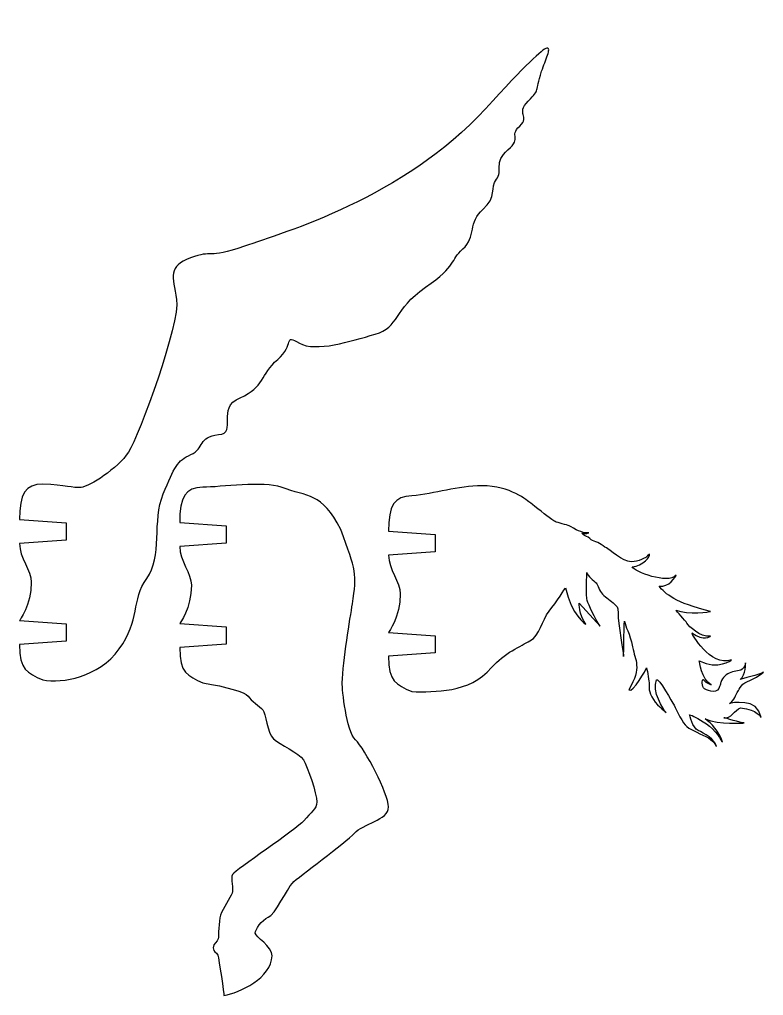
# Model space of a CAD drawing. Extents: x -102 to 434, y -1398 to -13.
# Drawn here: x 183.3 to 295.2, y -314.2 to -167.6 of the extents above; entities that cross this region are included whole.
import ezdxf

# ---------------------------------------------------------------- set-up
doc = ezdxf.new("R2010")
doc.units = 0
doc.layers.add('LAYER_1', color=7, linetype='CONTINUOUS')

msp = doc.modelspace()

# ---------------------------------------------------------------- linework, layer by layer
at = {"layer": 'LAYER_1', "color": 1}
for points, knots in [([(261.82, -175.38), (260.68, -178.73), (261.74, -177.89), (259.79, -179.88), (257.85, -181.86), (260.19, -182.04), (258.52, -183.63), (256.84, -185.22), (258.96, -185.3), (256.75, -187.2), (254.55, -189.1), (256.05, -190.37), (255.03, -191.61), (254.02, -192.84), (255.15, -194.31), (252.98, -196.13), (250.8, -197.96), (251.97, -200.31), (249.98, -202.08), (247.98, -203.84), (249.21, -204.48), (244.36, -207.84), (239.51, -211.19), (240.48, -213.83), (236.78, -214.89), (233.07, -215.95), (227.87, -217.63), (225.4, -216.21), (222.93, -214.8), (224.78, -216.39), (222.14, -218.68), (219.49, -220.98), (220.2, -222.83), (216.49, -224.42), (212.79, -226), (216.23, -229.71), (213.23, -229.97), (210.23, -230.24), (211.11, -232.09), (209.08, -232.97), (207.05, -233.85), (206.61, -234.82), (204.94, -238.88), (203.26, -242.94), (204.85, -248.32), (202.47, -251.58), (200.09, -254.84), (201.5, -257.84), (198.32, -262.16), (195.15, -266.49), (189.8, -267.31), (186.83, -266.81), (184.46, -265.69), (183.33, -265.35), (183.33, -261.5), (183.33, -261.5), (190.33, -261), (190.33, -261), (190.33, -261), (190.33, -258.4), (190.33, -258.4), (190.33, -258.4), (183.33, -257.9), (183.33, -257.9), (183.33, -257.9), (185.09, -255.57), (185.09, -252.11), (185.09, -250.41), (183.33, -248.43), (183.33, -246.32), (183.33, -246.32), (190.33, -245.82), (190.33, -245.82), (190.33, -245.82), (190.33, -243.22), (190.33, -243.22), (190.33, -243.22), (183.33, -242.72), (183.33, -242.72), (183.33, -238.87), (184.21, -237.41), (186.83, -237.41), (190.3, -237.53), (191.3, -238.01), (192.59, -237.89), (193.89, -237.76), (198.08, -235.08), (199.71, -232.59), (201.35, -230.06), (207.52, -213.19), (206.94, -209.66), (206.35, -206.13), (205.64, -204.72), (209.05, -203.43), (212.46, -202.13), (211.4, -203.66), (217.17, -201.66), (222.93, -199.66), (241.12, -194.43), (253.37, -181.02), (265.62, -167.62), (262.97, -172.03), (261.82, -175.38)], [0, 0, 0, 0, 1, 1, 1, 2, 2, 2, 3, 3, 3, 4, 4, 4, 5, 5, 5, 6, 6, 6, 7, 7, 7, 8, 8, 8, 9, 9, 9, 10, 10, 10, 11, 11, 11, 12, 12, 12, 13, 13, 13, 14, 14, 14, 15, 15, 15, 16, 16, 16, 17, 17, 17, 18, 18, 18, 19, 19, 19, 20, 20, 20, 21, 21, 21, 22, 22, 22, 23, 23, 23, 24, 24, 24, 25, 25, 25, 26, 26, 26, 27, 27, 27, 28, 28, 28, 29, 29, 29, 30, 30, 30, 31, 31, 31, 32, 32, 32, 33, 33, 33, 34, 34, 34, 34]), ([(294.81, -272.47), (294.81, -272.47), (294.32, -271.24), (291.72, -271), (290.85, -271.26), (290.25, -272.78), (289.23, -272.48), (289.38, -272.52), (291.75, -273.26), (292.27, -273.26), (292.08, -273.28), (288.58, -273.56), (286.39, -272.67), (287.33, -273.36), (288.54, -274.44), (288.99, -276.15), (288.93, -276.03), (287.91, -274.2), (286.6, -273.38), (285.25, -272.54), (284.49, -272.13), (284.05, -272.04), (284.05, -272.04), (284.51, -274.03), (285.33, -274.4), (286.15, -274.76), (287.99, -275.79), (288.08, -276.81), (288.03, -276.7), (287.62, -275.83), (286.51, -275.3), (285.31, -274.74), (284.01, -274.22), (283.39, -273.56), (282.76, -272.9), (281.82, -270.64), (281.62, -270.46), (281.62, -270.46), (279.31, -266.26), (279.08, -266.79), (278.37, -268.49), (280.08, -271.26), (280.53, -271.69), (280.35, -271.55), (278.91, -270.42), (278.37, -269.36), (277.8, -268.23), (278.02, -267.62), (277.97, -267.27), (277.97, -267.27), (277.76, -265.4), (277.59, -265.01), (277.59, -265.01), (275.52, -268.96), (274.94, -268.28), (276.91, -264.84), (275.88, -263.96), (275.49, -261.84), (275.1, -259.72), (274.36, -258.86), (274.3, -258.02), (274.24, -257.18), (274.14, -263.28), (274.14, -263.28), (274.14, -263.28), (273.3, -257.98), (273.3, -256.91), (273.3, -255.85), (273.3, -255.96), (272.77, -255.43), (272.24, -254.9), (271.51, -254.44), (270.98, -253.95), (270.45, -253.46), (270.35, -252.52), (270, -252.23), (269.65, -251.94), (268.7, -251.15), (268.62, -250.68), (268.62, -250.68), (268.42, -254.33), (268.66, -254.9), (268.87, -255.39), (269.83, -257.7), (270.63, -258.75), (270.63, -258.75), (267.46, -255.27), (267.46, -255.27), (267.46, -255.27), (267.36, -256.96), (268.48, -258.44), (268.48, -258.44), (266.27, -257.08), (265.41, -252.99), (265.41, -252.99), (264.05, -255.11), (262.93, -256.49), (261.81, -257.88), (261.6, -260.12), (260.05, -260.96), (258.75, -261.67), (256.18, -262.79), (254.29, -264.96), (250.88, -268.86), (245.8, -268.57), (242.3, -268.57), (239.93, -267.45), (238.8, -267.1), (238.8, -263.26), (238.8, -263.26), (245.8, -262.76), (245.8, -262.76), (245.8, -262.76), (245.8, -260.16), (245.8, -260.16), (245.8, -260.16), (238.8, -259.66), (238.8, -259.66), (238.8, -259.66), (240.57, -257.33), (240.57, -253.87), (240.57, -252.16), (238.8, -250.19), (238.8, -248.08), (238.8, -248.08), (245.8, -247.58), (245.8, -247.58), (245.8, -247.58), (245.8, -244.98), (245.8, -244.98), (245.8, -244.98), (238.8, -244.48), (238.8, -244.48), (238.8, -240.63), (239.68, -239.17), (242.3, -239.17), (245.8, -238.82), (249.19, -237.66), (252.85, -237.65), (257.17, -237.63), (259.66, -239.91), (260.19, -240.26), (260.71, -240.61), (262.79, -242.38), (263.14, -242.57), (263.5, -242.75), (263.51, -242.86), (263.85, -243.03), (264.19, -243.2), (265.67, -243.53), (265.95, -243.66), (266.23, -243.79), (266.99, -244.29), (267.37, -244.41), (267.74, -244.52), (268.39, -244.83), (268.9, -244.7), (268.9, -244.7), (268.45, -244.93), (267.84, -244.77), (267.84, -244.77), (268.17, -245.12), (268.55, -245.25), (268.92, -245.38), (269.22, -245.77), (269.48, -245.88), (269.75, -245.99), (270.22, -246.13), (270.52, -246.3), (270.81, -246.47), (271.3, -246.86), (271.57, -246.99), (271.84, -247.11), (274.1, -249.09), (275.28, -249.06), (276.45, -249.02), (277.32, -248.62), (278.02, -247.94), (278.28, -248.18), (277.04, -249.71), (275.43, -249.81), (275.73, -250.57), (280.75, -252.47), (282.05, -251.09), (282, -251.2), (280.98, -253.01), (279.48, -252.71), (280.35, -253.88), (281.94, -255.23), (287.22, -256.53), (287.22, -256.53), (283.8, -257.09), (281.99, -256.32), (282.07, -256.42), (283.39, -257.87), (283.67, -258.3), (283.97, -258.74), (285.56, -260.43), (287.2, -260.24), (287.2, -260.24), (286.2, -261.02), (284.4, -259.75), (284.4, -259.75), (287.06, -264.89), (290.36, -263.8), (290.36, -263.8), (288.33, -265.38), (285.51, -263.96), (285.51, -263.96), (285.84, -266.72), (287.32, -267.54), (287.32, -267.54), (286.51, -267.27), (286.21, -266.82), (285.91, -266.37), (285.88, -267.55), (286.16, -267.97), (286.44, -268.39), (288.03, -268.95), (288.45, -268.08), (288.87, -267.21), (288.56, -267.33), (289, -266.66), (289.44, -265.99), (290.07, -265.66), (290.75, -265.53), (291.43, -265.4), (292.2, -265.55), (292.47, -264.24), (292.47, -264.24), (292.57, -266.04), (291.66, -266.73), (291.66, -266.73), (294.75, -265.95), (295.17, -265.64), (295.01, -265.79), (294.27, -266.41), (292.68, -267.08), (291.76, -267.47), (291.38, -268.45), (291.23, -268.69), (291.08, -268.92), (290.74, -269.98), (290.06, -270.34), (290.26, -270.3), (294.36, -269.36), (294.81, -272.47)], [0, 0, 0, 0, 1, 1, 1, 2, 2, 2, 3, 3, 3, 4, 4, 4, 5, 5, 5, 6, 6, 6, 7, 7, 7, 8, 8, 8, 9, 9, 9, 10, 10, 10, 11, 11, 11, 12, 12, 12, 13, 13, 13, 14, 14, 14, 15, 15, 15, 16, 16, 16, 17, 17, 17, 18, 18, 18, 19, 19, 19, 20, 20, 20, 21, 21, 21, 22, 22, 22, 23, 23, 23, 24, 24, 24, 25, 25, 25, 26, 26, 26, 27, 27, 27, 28, 28, 28, 29, 29, 29, 30, 30, 30, 31, 31, 31, 32, 32, 32, 33, 33, 33, 34, 34, 34, 35, 35, 35, 36, 36, 36, 37, 37, 37, 38, 38, 38, 39, 39, 39, 40, 40, 40, 41, 41, 41, 42, 42, 42, 43, 43, 43, 44, 44, 44, 45, 45, 45, 46, 46, 46, 47, 47, 47, 48, 48, 48, 49, 49, 49, 50, 50, 50, 51, 51, 51, 52, 52, 52, 53, 53, 53, 54, 54, 54, 55, 55, 55, 56, 56, 56, 57, 57, 57, 58, 58, 58, 59, 59, 59, 60, 60, 60, 61, 61, 61, 62, 62, 62, 63, 63, 63, 64, 64, 64, 65, 65, 65, 66, 66, 66, 67, 67, 67, 68, 68, 68, 69, 69, 69, 70, 70, 70, 71, 71, 71, 72, 72, 72, 73, 73, 73, 74, 74, 74, 75, 75, 75, 76, 76, 76, 77, 77, 77, 78, 78, 78, 79, 79, 79, 80, 80, 80, 81, 81, 81, 82, 82, 82, 82])]:
    msp.add_open_spline(points, degree=3, knots=knots, dxfattribs=at)
at = {"layer": 'LAYER_1'}
msp.add_open_spline([(238.8, -285.89), (238.8, -287.89), (234.93, -288.41), (233.67, -289.83), (232.4, -291.25), (225.13, -296.47), (224.37, -297.31), (223.6, -298.15), (221.73, -302.08), (220.72, -302.46), (219.7, -302.85), (218.78, -304.33), (218.78, -304.84), (218.78, -305.36), (221.32, -306.84), (221.29, -308.26), (221.23, -311.55), (216.41, -313.81), (214.07, -314.2), (214.07, -314.2), (213.33, -308.59), (213.14, -308.14), (212.94, -307.69), (212.44, -307.69), (212.44, -307.04), (212.44, -306.39), (213.14, -306.14), (213.2, -305.68), (213.27, -305.23), (213.24, -303.11), (213.55, -302.14), (213.87, -301.17), (215.05, -299.5), (215.3, -298.85), (215.55, -298.21), (214.98, -296.66), (215.36, -296.01), (215.75, -295.37), (224.98, -289.25), (226.06, -287.95), (227.14, -286.66), (228.02, -286.27), (228.02, -285.11), (228.02, -283.95), (226.65, -279.84), (226.01, -278.8), (225.38, -277.77), (222.47, -276.54), (221.51, -275.63), (220.56, -274.73), (220.33, -271.81), (219.89, -271.29), (219.45, -270.77), (218.14, -269.91), (217.7, -269.27), (217.26, -268.62), (214.41, -267.82), (210.91, -267.26), (208.54, -266.15), (207.41, -265.8), (207.41, -261.95), (207.41, -261.95), (214.41, -261.45), (214.41, -261.45), (214.41, -261.45), (214.41, -258.85), (214.41, -258.85), (214.41, -258.85), (207.41, -258.35), (207.41, -258.35), (207.41, -258.35), (209.17, -256.03), (209.17, -252.57), (209.17, -250.86), (207.41, -248.89), (207.41, -246.78), (207.41, -246.78), (214.41, -246.28), (214.41, -246.28), (214.41, -246.28), (214.41, -243.68), (214.41, -243.68), (214.41, -243.68), (207.41, -243.18), (207.41, -243.18), (207.41, -239.32), (208.29, -237.87), (210.91, -237.87), (213.53, -237.87), (220.08, -236.88), (222.67, -237.87), (226.7, -239.39), (228.76, -238.56), (231.61, -244.21), (233.96, -250.47), (234.08, -250.8), (233.37, -255.39), (233.05, -257.53), (231.95, -263.92), (231.85, -267.26), (231.82, -268.21), (232.45, -274.46), (233.85, -275.81), (235.24, -277.17), (238.8, -283.89), (238.8, -285.89)], degree=3, knots=[0, 0, 0, 0, 1, 1, 1, 2, 2, 2, 3, 3, 3, 4, 4, 4, 5, 5, 5, 6, 6, 6, 7, 7, 7, 8, 8, 8, 9, 9, 9, 10, 10, 10, 11, 11, 11, 12, 12, 12, 13, 13, 13, 14, 14, 14, 15, 15, 15, 16, 16, 16, 17, 17, 17, 18, 18, 18, 19, 19, 19, 20, 20, 20, 21, 21, 21, 22, 22, 22, 23, 23, 23, 24, 24, 24, 25, 25, 25, 26, 26, 26, 27, 27, 27, 28, 28, 28, 29, 29, 29, 30, 30, 30, 31, 31, 31, 32, 32, 32, 33, 33, 33, 34, 34, 34, 35, 35, 35, 35], dxfattribs=at)

doc.saveas('drawing.dxf')
